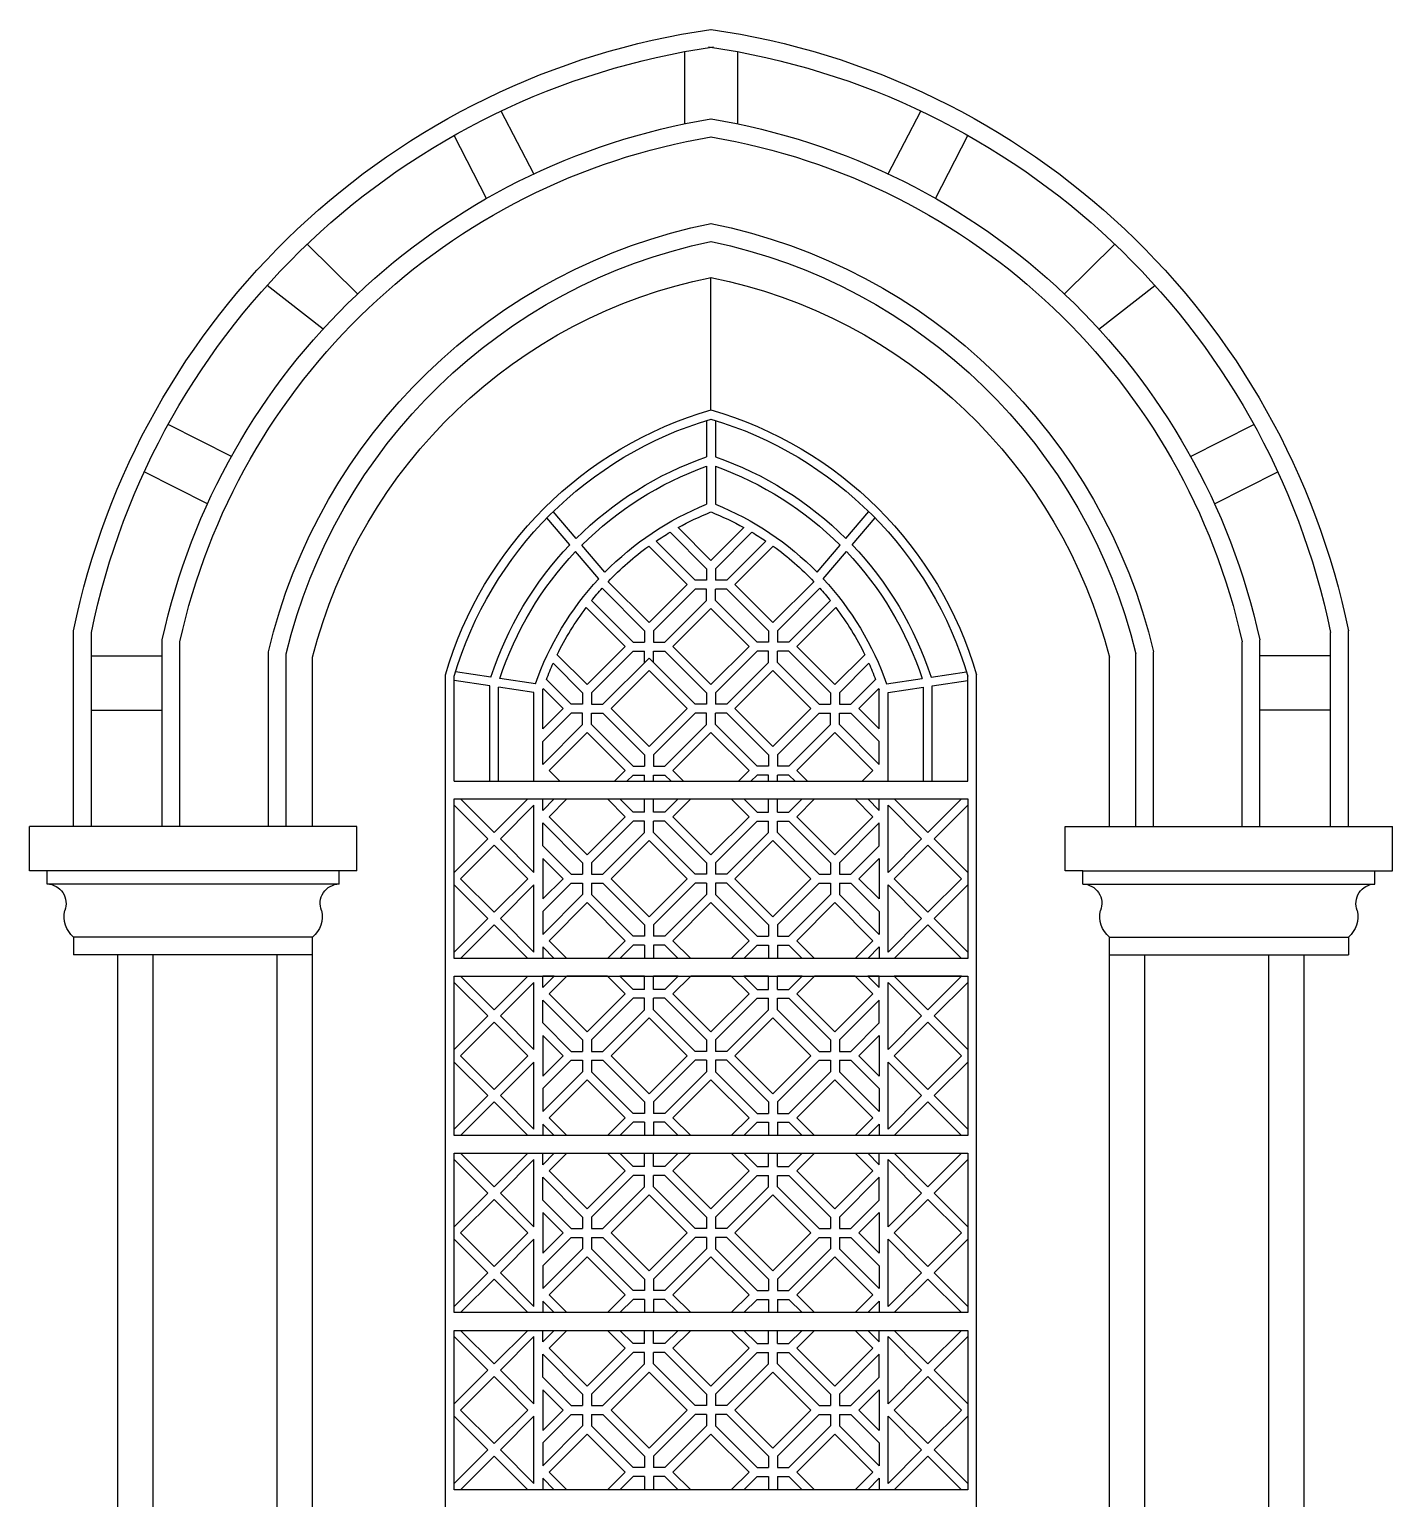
# Model space of a CAD drawing. Header units: metres. Extents: x 1755 to 3295, y 663 to 4048.
# Drawn here: x 1755 to 3295, y 2389 to 4048 of the extents above; entities that cross this region are included whole.
import ezdxf

# ---------------------------------------------------------------- set-up
doc = ezdxf.new("R2010")
doc.units = ezdxf.units.M
for name, color, linetype in [('3', 3, 'Continuous'), ('4', 4, 'Continuous'), ('7', 7, 'Continuous')]:
    doc.layers.add(name, color=color, linetype=linetype)

# ---------------------------------------------------------------- blocks, each defined once
blk = doc.blocks.new('窗-012')
at = {"layer": '3'}
for p, q in [((670, 2955.31), (670, 3104.88)), ((665, 2943.37), (665, 2902.26)), ((675, 2943.37), (675, 2902.26)), ((665, 2891.66), (665, 2848.86)), ((675, 2891.66), (675, 2848.86)), ((517.56, 2810.15), (491.57, 2840.7)), ((822.44, 2810.15), (848.43, 2840.7)), ((510.53, 2802.98), (484.49, 2833.59)), ((670, 2785.12), (632.74, 2822.38)), ((670, 2785.12), (707.26, 2822.38)), ((829.47, 2802.98), (855.51, 2833.59)), ((652.07, 2763.05), (607.95, 2807.17)), ((665, 2775.98), (623.76, 2817.22)), ((675, 2775.98), (716.24, 2817.22)), ((687.93, 2763.05), (732.05, 2807.17)), ((543.13, 2764.66), (517.05, 2795.32)), ((550.07, 2771.93), (524.06, 2802.51)), ((642.93, 2758.05), (599.62, 2801.36)), ((697.07, 2758.05), (740.38, 2801.36)), ((789.93, 2771.93), (815.94, 2802.51)), ((796.87, 2764.66), (822.95, 2795.32)), ((665, 2775.98), (665, 2763.05)), ((675, 2775.98), (675, 2763.05)), ((546.96, 2754.02), (595, 2705.98)), ((553.76, 2761.36), (600, 2715.12)), ((642.93, 2758.05), (600, 2715.12)), ((652.07, 2763.05), (665, 2763.05)), ((675, 2763.05), (687.93, 2763.05)), ((697.07, 2758.05), (740, 2715.12)), ((786.24, 2761.36), (740, 2715.12)), ((793.04, 2754.02), (745, 2705.98)), ((535, 2740.12), (582.07, 2693.05)), ((652.07, 2753.05), (605, 2705.98)), ((665, 2740.12), (617.93, 2693.05)), ((652.07, 2753.05), (665, 2753.05)), ((665, 2740.12), (665, 2753.05)), ((675, 2753.05), (687.93, 2753.05)), ((675, 2740.12), (675, 2753.05)), ((675, 2740.12), (722.07, 2693.05)), ((687.93, 2753.05), (735, 2705.98)), ((805, 2740.12), (757.93, 2693.05)), ((528.92, 2732.07), (572.93, 2688.05)), ((670, 2730.98), (627.07, 2688.05)), ((670, 2730.98), (712.93, 2688.05)), ((811.08, 2732.07), (767.07, 2688.05)), ((595, 2705.98), (595, 2693.05)), ((605, 2705.98), (605, 2693.05)), ((735, 2705.98), (735, 2693.05)), ((745, 2705.98), (745, 2693.05)), ((-30, 2485), (-30, 2704.04)), ((50, 2485), (50, 2695.62)), ((70, 2485), (70, 2693.44)), ((530, 2645.12), (572.93, 2688.05)), ((582.07, 2693.05), (595, 2693.05)), ((605, 2693.05), (617.93, 2693.05)), ((670, 2645.12), (627.07, 2688.05)), ((670, 2645.12), (712.93, 2688.05)), ((735, 2693.05), (722.07, 2693.05)), ((757.93, 2693.05), (745, 2693.05)), ((810, 2645.12), (767.07, 2688.05)), ((1270, 2485), (1270, 2693.44)), ((1290, 2485), (1290, 2695.62)), ((1370, 2485), (1370, 2704.04)), ((170, 2485), (170, 2682.1)), ((530, 2645.12), (496.26, 2678.87)), ((535, 2635.98), (582.07, 2683.05)), ((582.07, 2683.05), (595, 2683.05)), ((582.07, 2683.05), (595, 2683.05)), ((595, 2670.12), (595, 2683.05)), ((605, 2683.05), (617.93, 2683.05)), ((605, 2683.05), (617.93, 2683.05)), ((605, 2670.12), (605, 2683.05)), ((665, 2635.98), (617.93, 2683.05)), ((675, 2635.98), (722.07, 2683.05)), ((687.93, 2623.05), (740, 2675.12)), ((735, 2683.05), (722.07, 2683.05)), ((735, 2670.12), (735, 2683.05)), ((792.07, 2623.05), (740, 2675.12)), ((745, 2670.12), (745, 2683.05)), ((757.93, 2683.05), (745, 2683.05)), ((805, 2635.98), (757.93, 2683.05)), ((810, 2645.12), (843.74, 2678.87)), ((1170, 2485), (1170, 2682.1)), ((421.47, 2653.61), (381.45, 2659.72)), ((525, 2635.98), (491.73, 2669.25)), ((547.93, 2623.05), (595, 2670.12)), ((557.07, 2618.05), (600, 2660.98)), ((642.93, 2618.05), (600, 2660.98)), ((652.07, 2623.05), (605, 2670.12)), ((697.07, 2618.05), (740, 2660.98)), ((782.93, 2618.05), (740, 2660.98)), ((815, 2635.98), (848.27, 2669.25)), ((918.53, 2653.61), (958.55, 2659.72)), ((420, 2643.71), (380, 2649.82)), ((420, 2536.01), (420, 2643.71)), ((470, 2636.08), (430, 2642.19)), ((430, 2536.01), (430, 2642.19)), ((471.64, 2645.94), (431.49, 2652.07)), ((480, 2595.12), (480, 2639.5)), ((502.93, 2618.05), (480.38, 2640.6)), ((512.07, 2623.05), (484.14, 2650.99)), ((827.93, 2623.05), (855.86, 2650.99)), ((837.07, 2618.05), (859.62, 2640.6)), ((860, 2595.12), (860, 2639.5)), ((868.36, 2645.94), (908.51, 2652.07)), ((870, 2636.08), (910, 2642.19)), ((910, 2536.01), (910, 2642.19)), ((920, 2643.71), (960, 2649.82)), ((920, 2536.01), (920, 2643.71)), ((470, 2536.01), (470, 2636.08)), ((525, 2623.05), (512.07, 2623.05)), ((525, 2635.98), (525, 2623.05)), ((535, 2635.98), (535, 2623.05)), ((547.93, 2623.05), (535, 2623.05)), ((652.07, 2623.05), (665, 2623.05)), ((665, 2635.98), (665, 2623.05)), ((675, 2635.98), (675, 2623.05)), ((675, 2623.05), (687.93, 2623.05)), ((805, 2623.05), (792.07, 2623.05)), ((805, 2635.98), (805, 2623.05)), ((815, 2635.98), (815, 2623.05)), ((815, 2623.05), (827.93, 2623.05)), ((870, 2536.01), (870, 2636.08)), ((502.93, 2618.05), (480, 2595.12)), ((512.07, 2613.05), (480, 2580.98)), ((525, 2613.05), (512.07, 2613.05)), ((525, 2600.12), (525, 2613.05)), ((535, 2600.12), (535, 2613.05)), ((547.93, 2613.05), (535, 2613.05)), ((547.93, 2613.05), (595, 2565.98)), ((557.07, 2618.05), (600, 2575.12)), ((642.93, 2618.05), (600, 2575.12)), ((652.07, 2613.05), (605, 2565.98)), ((652.07, 2613.05), (665, 2613.05)), ((665, 2600.12), (665, 2613.05)), ((675, 2600.12), (675, 2613.05)), ((675, 2613.05), (687.93, 2613.05)), ((687.93, 2613.05), (735, 2565.98)), ((697.07, 2618.05), (740, 2575.12)), ((782.93, 2618.05), (740, 2575.12)), ((792.07, 2613.05), (745, 2565.98)), ((805, 2613.05), (792.07, 2613.05)), ((805, 2600.12), (805, 2613.05)), ((815, 2613.05), (827.93, 2613.05)), ((815, 2600.12), (815, 2613.05)), ((827.93, 2613.05), (860, 2580.98)), ((837.07, 2618.05), (860, 2595.12)), ((525, 2600.12), (480, 2555.12)), ((530, 2590.98), (487.07, 2548.05)), ((530, 2590.98), (572.93, 2548.05)), ((535, 2600.12), (582.07, 2553.05)), ((665, 2600.12), (617.93, 2553.05)), ((670, 2590.98), (627.07, 2548.05)), ((670, 2590.98), (712.93, 2548.05)), ((675, 2600.12), (722.07, 2553.05)), ((805, 2600.12), (757.93, 2553.05)), ((810, 2590.98), (767.07, 2548.05)), ((810, 2590.98), (852.93, 2548.05)), ((815, 2600.12), (860, 2555.12)), ((480, 2555.12), (480, 2580.98)), ((860, 2555.12), (860, 2580.98)), ((595, 2565.98), (595, 2553.05)), ((605, 2565.98), (605, 2553.05)), ((735, 2565.98), (735, 2553.05)), ((745, 2565.98), (745, 2553.05)), ((499.11, 2536.01), (487.07, 2548.05)), ((560.89, 2536.01), (572.93, 2548.05)), ((575.03, 2536.01), (582.07, 2543.05)), ((582.07, 2553.05), (595, 2553.05)), ((582.07, 2553.05), (595, 2553.05)), ((582.07, 2543.05), (595, 2543.05)), ((595, 2536.01), (595, 2543.05)), ((605, 2553.05), (617.93, 2553.05)), ((605, 2553.05), (617.93, 2553.05)), ((605, 2543.05), (617.93, 2543.05)), ((605, 2536.01), (605, 2543.05)), ((624.97, 2536.01), (617.93, 2543.05)), ((639.11, 2536.01), (627.07, 2548.05)), ((700.89, 2536.01), (712.93, 2548.05)), ((715.03, 2536.01), (722.07, 2543.05)), ((735, 2553.05), (722.07, 2553.05)), ((735, 2543.05), (722.07, 2543.05)), ((735, 2536.01), (735, 2543.05)), ((757.93, 2553.05), (745, 2553.05)), ((745, 2536.01), (745, 2543.05)), ((757.93, 2543.05), (745, 2543.05)), ((764.97, 2536.01), (757.93, 2543.05)), ((779.11, 2536.01), (767.07, 2548.05)), ((840.89, 2536.01), (852.93, 2548.05)), ((380, 2508.94), (417.93, 2471.01)), ((387.07, 2516.01), (425, 2478.08)), ((462.93, 2516.01), (425, 2478.08)), ((470, 2508.94), (432.07, 2471.01)), ((470, 2433.08), (470, 2508.94)), ((492.93, 2516.01), (480, 2503.08)), ((480, 2503.08), (480, 2516.01)), ((507.07, 2516.01), (487.07, 2496.01)), ((572.93, 2496.01), (552.93, 2516.01)), ((582.07, 2501.01), (567.07, 2516.01)), ((595, 2501.01), (595, 2516.01)), ((605, 2501.01), (605, 2516.01)), ((617.93, 2501.01), (632.93, 2516.01)), ((627.07, 2496.01), (647.07, 2516.01)), ((692.93, 2516.01), (712.93, 2496.01)), ((707.07, 2516.01), (722.07, 2501.01)), ((735, 2501.01), (735, 2516.01)), ((745, 2501.01), (745, 2516.01)), ((772.93, 2516.01), (757.93, 2501.01)), ((787.07, 2516.01), (767.07, 2496.01)), ((852.93, 2496.01), (832.93, 2516.01)), ((860, 2503.08), (847.07, 2516.01)), ((860, 2503.08), (860, 2516.01)), ((870, 2508.94), (907.93, 2471.01)), ((870, 2433.08), (870, 2508.94)), ((877.07, 2516.01), (915, 2478.08)), ((952.93, 2516.01), (915, 2478.08)), ((960, 2508.94), (922.07, 2471.01)), ((480, 2463.08), (480, 2488.94)), ((480, 2488.94), (525, 2443.94)), ((487.07, 2496.01), (530, 2453.08)), ((530, 2453.08), (572.93, 2496.01)), ((535, 2443.94), (582.07, 2491.01)), ((595, 2501.01), (582.07, 2501.01)), ((595, 2491.01), (582.07, 2491.01)), ((595, 2478.08), (595, 2491.01)), ((617.93, 2501.01), (605, 2501.01)), ((617.93, 2491.01), (605, 2491.01)), ((605, 2478.08), (605, 2491.01)), ((665, 2443.94), (617.93, 2491.01)), ((670, 2453.08), (627.07, 2496.01)), ((712.93, 2496.01), (670, 2453.08)), ((722.07, 2491.01), (675, 2443.94)), ((722.07, 2501.01), (735, 2501.01)), ((722.07, 2491.01), (735, 2491.01)), ((735, 2478.08), (735, 2491.01)), ((745, 2501.01), (757.93, 2501.01)), ((745, 2491.01), (757.93, 2491.01)), ((745, 2478.08), (745, 2491.01)), ((757.93, 2491.01), (805, 2443.94)), ((767.07, 2496.01), (810, 2453.08)), ((810, 2453.08), (852.93, 2496.01)), ((815, 2443.94), (860, 2488.94)), ((860, 2463.08), (860, 2488.94)), ((547.93, 2431.01), (595, 2478.08)), ((652.07, 2431.01), (605, 2478.08)), ((735, 2478.08), (687.93, 2431.01)), ((745, 2478.08), (792.07, 2431.01)), ((417.93, 2471.01), (380, 2433.08)), ((425, 2463.94), (387.07, 2426.01)), ((425, 2463.94), (462.93, 2426.01)), ((432.07, 2471.01), (470, 2433.08)), ((480, 2463.08), (512.07, 2431.01)), ((557.07, 2426.01), (600, 2468.94)), ((642.93, 2426.01), (600, 2468.94)), ((740, 2468.94), (697.07, 2426.01)), ((740, 2468.94), (782.93, 2426.01)), ((860, 2463.08), (827.93, 2431.01)), ((907.93, 2471.01), (870, 2433.08)), ((915, 2463.94), (877.07, 2426.01)), ((915, 2463.94), (952.93, 2426.01)), ((922.07, 2471.01), (960, 2433.08)), ((480, 2448.94), (502.93, 2426.01)), ((480, 2448.94), (480, 2403.08)), ((525, 2443.94), (525, 2431.01)), ((535, 2443.94), (535, 2431.01)), ((665, 2443.94), (665, 2431.01)), ((675, 2443.94), (675, 2431.01)), ((805, 2443.94), (805, 2431.01)), ((815, 2443.94), (815, 2431.01)), ((860, 2448.94), (837.07, 2426.01)), ((860, 2448.94), (860, 2403.08)), ((425, 2388.08), (387.07, 2426.01)), ((425, 2388.08), (462.93, 2426.01)), ((480, 2403.08), (502.93, 2426.01)), ((525, 2431.01), (512.07, 2431.01)), ((547.93, 2431.01), (535, 2431.01)), ((557.07, 2426.01), (600, 2383.08)), ((642.93, 2426.01), (600, 2383.08)), ((652.07, 2431.01), (665, 2431.01)), ((675, 2431.01), (687.93, 2431.01)), ((740, 2383.08), (697.07, 2426.01)), ((740, 2383.08), (782.93, 2426.01)), ((805, 2431.01), (792.07, 2431.01)), ((827.93, 2431.01), (815, 2431.01)), ((860, 2403.08), (837.07, 2426.01)), ((915, 2388.08), (877.07, 2426.01)), ((915, 2388.08), (952.93, 2426.01)), ((1090, 2435), (1420, 2435)), ((250, 2420), (-80, 2420)), ((417.93, 2381.01), (380, 2418.94)), ((432.07, 2381.01), (470, 2418.94)), ((470, 2343.08), (470, 2418.94)), ((480, 2388.94), (512.07, 2421.01)), ((480, 2363.08), (525, 2408.08)), ((525, 2421.01), (512.07, 2421.01)), ((525, 2421.01), (525, 2408.08)), ((535, 2421.01), (535, 2408.08)), ((547.93, 2421.01), (535, 2421.01)), ((535, 2408.08), (582.07, 2361.01)), ((547.93, 2421.01), (595, 2373.94)), ((652.07, 2421.01), (605, 2373.94)), ((665, 2408.08), (617.93, 2361.01)), ((652.07, 2421.01), (665, 2421.01)), ((652.07, 2421.01), (665, 2421.01)), ((665, 2421.01), (665, 2408.08)), ((675, 2421.01), (687.93, 2421.01)), ((675, 2421.01), (687.93, 2421.01)), ((675, 2421.01), (675, 2408.08)), ((722.07, 2361.01), (675, 2408.08)), ((735, 2373.94), (687.93, 2421.01)), ((745, 2373.94), (792.07, 2421.01)), ((757.93, 2361.01), (805, 2408.08)), ((805, 2421.01), (792.07, 2421.01)), ((805, 2421.01), (805, 2408.08)), ((815, 2421.01), (815, 2408.08)), ((827.93, 2421.01), (815, 2421.01)), ((815, 2408.08), (860, 2363.08)), ((860, 2388.94), (827.93, 2421.01)), ((907.93, 2381.01), (870, 2418.94)), ((870, 2343.08), (870, 2418.94)), ((922.07, 2381.01), (960, 2418.94)), ((1090, 2420), (1420, 2420)), ((487.07, 2356.01), (530, 2398.94)), ((530, 2398.94), (572.93, 2356.01)), ((670, 2398.94), (627.07, 2356.01)), ((712.93, 2356.01), (670, 2398.94)), ((767.07, 2356.01), (810, 2398.94)), ((810, 2398.94), (852.93, 2356.01)), ((380, 2343.08), (417.93, 2381.01)), ((387.07, 2336.01), (425, 2373.94)), ((462.93, 2336.01), (425, 2373.94)), ((470, 2343.08), (432.07, 2381.01)), ((480, 2388.94), (480, 2363.08)), ((595, 2373.94), (595, 2361.01)), ((605, 2373.94), (605, 2361.01)), ((735, 2373.94), (735, 2361.01)), ((745, 2373.94), (745, 2361.01)), ((860, 2388.94), (860, 2363.08)), ((870, 2343.08), (907.93, 2381.01)), ((877.07, 2336.01), (915, 2373.94)), ((952.93, 2336.01), (915, 2373.94)), ((960, 2343.08), (922.07, 2381.01)), ((220, 2360), (-50, 2360)), ((507.07, 2336.01), (487.07, 2356.01)), ((572.93, 2356.01), (552.93, 2336.01)), ((595, 2361.01), (582.07, 2361.01)), ((617.93, 2361.01), (605, 2361.01)), ((627.07, 2356.01), (647.07, 2336.01)), ((692.93, 2336.01), (712.93, 2356.01)), ((722.07, 2361.01), (735, 2361.01)), ((745, 2361.01), (757.93, 2361.01)), ((787.07, 2336.01), (767.07, 2356.01)), ((852.93, 2356.01), (832.93, 2336.01)), ((1120, 2360), (1390, 2360)), ((492.93, 2336.01), (480, 2348.94)), ((480, 2348.94), (480, 2336.01)), ((582.07, 2351.01), (567.07, 2336.01)), ((595, 2351.01), (582.07, 2351.01)), ((595, 2351.01), (595, 2336.01)), ((617.93, 2351.01), (605, 2351.01)), ((605, 2351.01), (605, 2336.01)), ((617.93, 2351.01), (632.93, 2336.01)), ((707.07, 2336.01), (722.07, 2351.01)), ((722.07, 2351.01), (735, 2351.01)), ((735, 2351.01), (735, 2336.01)), ((745, 2351.01), (745, 2336.01)), ((745, 2351.01), (757.93, 2351.01)), ((772.93, 2336.01), (757.93, 2351.01)), ((860, 2348.94), (847.07, 2336.01)), ((860, 2348.94), (860, 2336.01)), ((380, 2308.94), (417.93, 2271.01)), ((387.07, 2316.01), (425, 2278.08)), ((387.07, 2316.01), (462.93, 2316.01)), ((462.93, 2316.01), (425, 2278.08)), ((470, 2308.94), (432.07, 2271.01)), ((470, 2233.08), (470, 2308.94)), ((492.93, 2316.01), (480, 2303.08)), ((480, 2316.01), (492.93, 2316.01)), ((480, 2303.08), (480, 2316.01)), ((507.07, 2316.01), (487.07, 2296.01)), ((507.07, 2316.01), (552.93, 2316.01)), ((572.93, 2296.01), (552.93, 2316.01)), ((567.07, 2316.01), (595, 2316.01)), ((582.07, 2301.01), (567.07, 2316.01)), ((595, 2301.01), (595, 2316.01)), ((605, 2316.01), (632.93, 2316.01)), ((605, 2301.01), (605, 2316.01)), ((617.93, 2301.01), (632.93, 2316.01)), ((627.07, 2296.01), (647.07, 2316.01)), ((647.07, 2316.01), (692.93, 2316.01)), ((692.93, 2316.01), (712.93, 2296.01)), ((707.07, 2316.01), (735, 2316.01)), ((707.07, 2316.01), (722.07, 2301.01)), ((735, 2301.01), (735, 2316.01)), ((745, 2316.01), (772.93, 2316.01)), ((745, 2301.01), (745, 2316.01)), ((772.93, 2316.01), (757.93, 2301.01)), ((787.07, 2316.01), (767.07, 2296.01)), ((787.07, 2316.01), (832.93, 2316.01)), ((852.93, 2296.01), (832.93, 2316.01)), ((847.07, 2316.01), (860, 2316.01)), ((860, 2303.08), (847.07, 2316.01)), ((860, 2303.08), (860, 2316.01)), ((870, 2308.94), (907.93, 2271.01)), ((870, 2233.08), (870, 2308.94)), ((877.07, 2316.01), (915, 2278.08)), ((952.93, 2316.01), (877.07, 2316.01)), ((952.93, 2316.01), (915, 2278.08)), ((960, 2308.94), (922.07, 2271.01)), ((487.07, 2296.01), (530, 2253.08)), ((530, 2253.08), (572.93, 2296.01)), ((535, 2243.94), (582.07, 2291.01)), ((595, 2301.01), (582.07, 2301.01)), ((595, 2291.01), (582.07, 2291.01)), ((595, 2278.08), (595, 2291.01)), ((617.93, 2301.01), (605, 2301.01)), ((605, 2278.08), (605, 2291.01)), ((617.93, 2291.01), (605, 2291.01)), ((665, 2243.94), (617.93, 2291.01)), ((670, 2253.08), (627.07, 2296.01)), ((712.93, 2296.01), (670, 2253.08)), ((722.07, 2291.01), (675, 2243.94)), ((722.07, 2301.01), (735, 2301.01)), ((722.07, 2291.01), (735, 2291.01)), ((735, 2278.08), (735, 2291.01)), ((745, 2301.01), (757.93, 2301.01)), ((745, 2291.01), (757.93, 2291.01)), ((745, 2278.08), (745, 2291.01)), ((757.93, 2291.01), (805, 2243.94)), ((767.07, 2296.01), (810, 2253.08)), ((810, 2253.08), (852.93, 2296.01)), ((480, 2288.94), (525, 2243.94)), ((480, 2263.08), (480, 2288.94)), ((547.93, 2231.01), (595, 2278.08)), ((652.07, 2231.01), (605, 2278.08)), ((735, 2278.08), (687.93, 2231.01)), ((745, 2278.08), (792.07, 2231.01)), ((815, 2243.94), (860, 2288.94)), ((860, 2263.08), (860, 2288.94)), ((417.93, 2271.01), (380, 2233.08)), ((425, 2263.94), (387.07, 2226.01)), ((425, 2263.94), (462.93, 2226.01)), ((432.07, 2271.01), (470, 2233.08)), ((480, 2263.08), (512.07, 2231.01)), ((557.07, 2226.01), (600, 2268.94)), ((642.93, 2226.01), (600, 2268.94)), ((740, 2268.94), (697.07, 2226.01)), ((740, 2268.94), (782.93, 2226.01)), ((860, 2263.08), (827.93, 2231.01)), ((907.93, 2271.01), (870, 2233.08)), ((915, 2263.94), (877.07, 2226.01)), ((915, 2263.94), (952.93, 2226.01)), ((922.07, 2271.01), (960, 2233.08)), ((480, 2248.94), (502.93, 2226.01)), ((480, 2248.94), (480, 2203.08)), ((525, 2243.94), (525, 2231.01)), ((535, 2243.94), (535, 2231.01)), ((665, 2243.94), (665, 2231.01)), ((675, 2243.94), (675, 2231.01)), ((805, 2243.94), (805, 2231.01)), ((815, 2243.94), (815, 2231.01)), ((860, 2248.94), (837.07, 2226.01)), ((860, 2248.94), (860, 2203.08)), ((425, 2188.08), (387.07, 2226.01)), ((425, 2188.08), (462.93, 2226.01)), ((480, 2203.08), (502.93, 2226.01)), ((525, 2231.01), (512.07, 2231.01)), ((525, 2231.01), (512.07, 2231.01)), ((547.93, 2231.01), (535, 2231.01)), ((547.93, 2231.01), (535, 2231.01)), ((557.07, 2226.01), (600, 2183.08)), ((642.93, 2226.01), (600, 2183.08)), ((652.07, 2231.01), (665, 2231.01)), ((652.07, 2231.01), (665, 2231.01)), ((675, 2231.01), (687.93, 2231.01)), ((675, 2231.01), (687.93, 2231.01)), ((740, 2183.08), (697.07, 2226.01)), ((740, 2183.08), (782.93, 2226.01)), ((805, 2231.01), (792.07, 2231.01)), ((805, 2231.01), (792.07, 2231.01)), ((827.93, 2231.01), (815, 2231.01)), ((827.93, 2231.01), (815, 2231.01)), ((860, 2203.08), (837.07, 2226.01)), ((915, 2188.08), (877.07, 2226.01)), ((915, 2188.08), (952.93, 2226.01)), ((417.93, 2181.01), (380, 2218.94)), ((432.07, 2181.01), (470, 2218.94)), ((470, 2143.08), (470, 2218.94)), ((480, 2188.94), (512.07, 2221.01)), ((480, 2163.08), (525, 2208.08)), ((525, 2221.01), (512.07, 2221.01)), ((525, 2221.01), (512.07, 2221.01)), ((525, 2221.01), (525, 2208.08)), ((547.93, 2221.01), (535, 2221.01)), ((535, 2221.01), (535, 2208.08)), ((547.93, 2221.01), (535, 2221.01)), ((535, 2208.08), (582.07, 2161.01)), ((547.93, 2221.01), (595, 2173.94)), ((652.07, 2221.01), (605, 2173.94)), ((665, 2208.08), (617.93, 2161.01)), ((652.07, 2221.01), (665, 2221.01)), ((652.07, 2221.01), (665, 2221.01)), ((652.07, 2221.01), (665, 2221.01)), ((652.07, 2221.01), (665, 2221.01)), ((665, 2221.01), (665, 2208.08)), ((675, 2221.01), (687.93, 2221.01)), ((675, 2221.01), (687.93, 2221.01)), ((675, 2221.01), (675, 2208.08)), ((675, 2221.01), (687.93, 2221.01)), ((675, 2221.01), (687.93, 2221.01)), ((722.07, 2161.01), (675, 2208.08)), ((735, 2173.94), (687.93, 2221.01)), ((745, 2173.94), (792.07, 2221.01)), ((757.93, 2161.01), (805, 2208.08)), ((805, 2221.01), (792.07, 2221.01)), ((805, 2221.01), (792.07, 2221.01)), ((805, 2221.01), (805, 2208.08)), ((815, 2221.01), (815, 2208.08)), ((827.93, 2221.01), (815, 2221.01)), ((827.93, 2221.01), (815, 2221.01)), ((815, 2208.08), (860, 2163.08)), ((860, 2188.94), (827.93, 2221.01)), ((907.93, 2181.01), (870, 2218.94)), ((870, 2143.08), (870, 2218.94)), ((922.07, 2181.01), (960, 2218.94)), ((487.07, 2156.01), (530, 2198.94)), ((530, 2198.94), (572.93, 2156.01)), ((670, 2198.94), (627.07, 2156.01)), ((712.93, 2156.01), (670, 2198.94)), ((767.07, 2156.01), (810, 2198.94)), ((810, 2198.94), (852.93, 2156.01)), ((380, 2143.08), (417.93, 2181.01)), ((387.07, 2136.01), (425, 2173.94)), ((462.93, 2136.01), (425, 2173.94)), ((470, 2143.08), (432.07, 2181.01)), ((480, 2188.94), (480, 2163.08)), ((595, 2173.94), (595, 2161.01)), ((605, 2173.94), (605, 2161.01)), ((735, 2173.94), (735, 2161.01)), ((745, 2173.94), (745, 2161.01)), ((860, 2188.94), (860, 2163.08)), ((870, 2143.08), (907.93, 2181.01)), ((877.07, 2136.01), (915, 2173.94)), ((952.93, 2136.01), (915, 2173.94)), ((960, 2143.08), (922.07, 2181.01)), ((595, 2161.01), (582.07, 2161.01)), ((617.93, 2161.01), (605, 2161.01)), ((722.07, 2161.01), (735, 2161.01)), ((745, 2161.01), (757.93, 2161.01)), ((492.93, 2136.01), (480, 2148.94)), ((480, 2148.94), (480, 2136.01)), ((507.07, 2136.01), (487.07, 2156.01)), ((572.93, 2156.01), (552.93, 2136.01)), ((582.07, 2151.01), (567.07, 2136.01)), ((595, 2151.01), (582.07, 2151.01)), ((595, 2151.01), (595, 2136.01)), ((617.93, 2151.01), (605, 2151.01)), ((605, 2151.01), (605, 2136.01)), ((617.93, 2151.01), (632.93, 2136.01)), ((627.07, 2156.01), (647.07, 2136.01)), ((692.93, 2136.01), (712.93, 2156.01)), ((707.07, 2136.01), (722.07, 2151.01)), ((722.07, 2151.01), (735, 2151.01)), ((735, 2151.01), (735, 2136.01)), ((745, 2151.01), (745, 2136.01)), ((745, 2151.01), (757.93, 2151.01)), ((772.93, 2136.01), (757.93, 2151.01)), ((787.07, 2136.01), (767.07, 2156.01)), ((852.93, 2156.01), (832.93, 2136.01)), ((860, 2148.94), (847.07, 2136.01)), ((860, 2148.94), (860, 2136.01)), ((380, 2108.94), (417.93, 2071.01)), ((387.07, 2116.01), (425, 2078.08)), ((462.93, 2116.01), (425, 2078.08)), ((470, 2108.94), (432.07, 2071.01)), ((470, 2033.08), (470, 2108.94)), ((492.93, 2116.01), (480, 2103.08)), ((480, 2103.08), (480, 2116.01)), ((507.07, 2116.01), (487.07, 2096.01)), ((572.93, 2096.01), (552.93, 2116.01)), ((582.07, 2101.01), (567.07, 2116.01)), ((595, 2101.01), (595, 2116.01)), ((605, 2101.01), (605, 2116.01)), ((617.93, 2101.01), (632.93, 2116.01)), ((627.07, 2096.01), (647.07, 2116.01)), ((692.93, 2116.01), (712.93, 2096.01)), ((707.07, 2116.01), (722.07, 2101.01)), ((735, 2101.01), (735, 2116.01)), ((745, 2101.01), (745, 2116.01)), ((772.93, 2116.01), (757.93, 2101.01)), ((787.07, 2116.01), (767.07, 2096.01)), ((852.93, 2096.01), (832.93, 2116.01)), ((860, 2103.08), (847.07, 2116.01)), ((860, 2103.08), (860, 2116.01)), ((870, 2108.94), (907.93, 2071.01)), ((870, 2033.08), (870, 2108.94)), ((877.07, 2116.01), (915, 2078.08)), ((952.93, 2116.01), (915, 2078.08)), ((960, 2108.94), (922.07, 2071.01)), ((487.07, 2096.01), (530, 2053.08)), ((530, 2053.08), (572.93, 2096.01)), ((535, 2043.94), (582.07, 2091.01)), ((595, 2101.01), (582.07, 2101.01)), ((595, 2091.01), (582.07, 2091.01)), ((595, 2078.08), (595, 2091.01)), ((617.93, 2101.01), (605, 2101.01)), ((617.93, 2091.01), (605, 2091.01)), ((605, 2078.08), (605, 2091.01)), ((665, 2043.94), (617.93, 2091.01)), ((670, 2053.08), (627.07, 2096.01)), ((712.93, 2096.01), (670, 2053.08)), ((722.07, 2091.01), (675, 2043.94)), ((722.07, 2101.01), (735, 2101.01)), ((722.07, 2091.01), (735, 2091.01)), ((735, 2078.08), (735, 2091.01)), ((745, 2101.01), (757.93, 2101.01)), ((745, 2091.01), (757.93, 2091.01)), ((745, 2078.08), (745, 2091.01)), ((757.93, 2091.01), (805, 2043.94)), ((767.07, 2096.01), (810, 2053.08)), ((810, 2053.08), (852.93, 2096.01)), ((480, 2088.94), (525, 2043.94)), ((480, 2063.08), (480, 2088.94)), ((547.93, 2031.01), (595, 2078.08)), ((652.07, 2031.01), (605, 2078.08)), ((735, 2078.08), (687.93, 2031.01)), ((745, 2078.08), (792.07, 2031.01)), ((815, 2043.94), (860, 2088.94)), ((860, 2063.08), (860, 2088.94)), ((417.93, 2071.01), (380, 2033.08)), ((425, 2063.94), (387.07, 2026.01)), ((425, 2063.94), (462.93, 2026.01)), ((432.07, 2071.01), (470, 2033.08)), ((480, 2063.08), (512.07, 2031.01)), ((557.07, 2026.01), (600, 2068.94)), ((642.93, 2026.01), (600, 2068.94)), ((740, 2068.94), (697.07, 2026.01)), ((740, 2068.94), (782.93, 2026.01)), ((860, 2063.08), (827.93, 2031.01)), ((907.93, 2071.01), (870, 2033.08)), ((915, 2063.94), (877.07, 2026.01)), ((915, 2063.94), (952.93, 2026.01)), ((922.07, 2071.01), (960, 2033.08)), ((480, 2048.94), (502.93, 2026.01)), ((480, 2048.94), (480, 2003.08)), ((525, 2043.94), (525, 2031.01)), ((535, 2043.94), (535, 2031.01)), ((665, 2043.94), (665, 2031.01)), ((675, 2043.94), (675, 2031.01)), ((805, 2043.94), (805, 2031.01)), ((815, 2043.94), (815, 2031.01)), ((860, 2048.94), (837.07, 2026.01)), ((860, 2048.94), (860, 2003.08)), ((425, 1988.08), (387.07, 2026.01)), ((425, 1988.08), (462.93, 2026.01)), ((480, 2003.08), (502.93, 2026.01)), ((525, 2031.01), (512.07, 2031.01)), ((547.93, 2031.01), (535, 2031.01)), ((557.07, 2026.01), (600, 1983.08)), ((642.93, 2026.01), (600, 1983.08)), ((652.07, 2031.01), (665, 2031.01)), ((675, 2031.01), (687.93, 2031.01)), ((740, 1983.08), (697.07, 2026.01)), ((740, 1983.08), (782.93, 2026.01)), ((805, 2031.01), (792.07, 2031.01)), ((827.93, 2031.01), (815, 2031.01)), ((860, 2003.08), (837.07, 2026.01)), ((915, 1988.08), (877.07, 2026.01)), ((915, 1988.08), (952.93, 2026.01)), ((417.93, 1981.01), (380, 2018.94)), ((432.07, 1981.01), (470, 2018.94)), ((470, 1943.08), (470, 2018.94)), ((480, 1988.94), (512.07, 2021.01)), ((480, 1963.08), (525, 2008.08)), ((525, 2021.01), (512.07, 2021.01)), ((525, 2021.01), (525, 2008.08)), ((535, 2021.01), (535, 2008.08)), ((547.93, 2021.01), (535, 2021.01)), ((535, 2008.08), (582.07, 1961.01)), ((547.93, 2021.01), (595, 1973.94)), ((652.07, 2021.01), (605, 1973.94)), ((665, 2008.08), (617.93, 1961.01)), ((652.07, 2021.01), (665, 2021.01)), ((652.07, 2021.01), (665, 2021.01)), ((665, 2021.01), (665, 2008.08)), ((675, 2021.01), (687.93, 2021.01)), ((675, 2021.01), (687.93, 2021.01)), ((675, 2021.01), (675, 2008.08)), ((722.07, 1961.01), (675, 2008.08)), ((735, 1973.94), (687.93, 2021.01)), ((745, 1973.94), (792.07, 2021.01)), ((757.93, 1961.01), (805, 2008.08)), ((805, 2021.01), (792.07, 2021.01)), ((805, 2021.01), (805, 2008.08)), ((815, 2021.01), (815, 2008.08)), ((827.93, 2021.01), (815, 2021.01)), ((815, 2008.08), (860, 1963.08)), ((860, 1988.94), (827.93, 2021.01)), ((907.93, 1981.01), (870, 2018.94)), ((870, 1943.08), (870, 2018.94)), ((922.07, 1981.01), (960, 2018.94)), ((487.07, 1956.01), (530, 1998.94)), ((530, 1998.94), (572.93, 1956.01)), ((670, 1998.94), (627.07, 1956.01)), ((712.93, 1956.01), (670, 1998.94)), ((767.07, 1956.01), (810, 1998.94)), ((810, 1998.94), (852.93, 1956.01)), ((380, 1943.08), (417.93, 1981.01)), ((470, 1943.08), (432.07, 1981.01)), ((480, 1988.94), (480, 1963.08)), ((860, 1988.94), (860, 1963.08)), ((870, 1943.08), (907.93, 1981.01)), ((960, 1943.08), (922.07, 1981.01)), ((387.07, 1936.01), (425, 1973.94)), ((462.93, 1936.01), (425, 1973.94)), ((595, 1961.01), (582.07, 1961.01)), ((595, 1973.94), (595, 1961.01)), ((605, 1973.94), (605, 1961.01)), ((617.93, 1961.01), (605, 1961.01)), ((722.07, 1961.01), (735, 1961.01)), ((735, 1973.94), (735, 1961.01)), ((745, 1973.94), (745, 1961.01)), ((745, 1961.01), (757.93, 1961.01)), ((877.07, 1936.01), (915, 1973.94)), ((952.93, 1936.01), (915, 1973.94)), ((492.93, 1936.01), (480, 1948.94)), ((480, 1948.94), (480, 1936.01)), ((507.07, 1936.01), (487.07, 1956.01)), ((572.93, 1956.01), (552.93, 1936.01)), ((582.07, 1951.01), (567.07, 1936.01)), ((595, 1951.01), (582.07, 1951.01)), ((595, 1951.01), (595, 1936.01)), ((605, 1951.01), (605, 1936.01)), ((617.93, 1951.01), (605, 1951.01)), ((617.93, 1951.01), (632.93, 1936.01)), ((627.07, 1956.01), (647.07, 1936.01)), ((692.93, 1936.01), (712.93, 1956.01)), ((707.07, 1936.01), (722.07, 1951.01)), ((722.07, 1951.01), (735, 1951.01)), ((735, 1951.01), (735, 1936.01)), ((745, 1951.01), (745, 1936.01)), ((745, 1951.01), (757.93, 1951.01)), ((772.93, 1936.01), (757.93, 1951.01)), ((787.07, 1936.01), (767.07, 1956.01)), ((852.93, 1956.01), (832.93, 1936.01)), ((860, 1948.94), (847.07, 1936.01)), ((860, 1948.94), (860, 1936.01)), ((380, 1908.94), (417.93, 1871.01)), ((387.07, 1916.01), (425, 1878.08)), ((462.93, 1916.01), (425, 1878.08)), ((470, 1908.94), (432.07, 1871.01)), ((470, 1833.08), (470, 1908.94)), ((492.93, 1916.01), (480, 1903.08)), ((480, 1903.08), (480, 1916.01)), ((507.07, 1916.01), (487.07, 1896.01)), ((572.93, 1896.01), (552.93, 1916.01)), ((582.07, 1901.01), (567.07, 1916.01)), ((595, 1901.01), (595, 1916.01)), ((605, 1901.01), (605, 1916.01)), ((617.93, 1901.01), (632.93, 1916.01)), ((627.07, 1896.01), (647.07, 1916.01)), ((692.93, 1916.01), (712.93, 1896.01)), ((707.07, 1916.01), (722.07, 1901.01)), ((735, 1901.01), (735, 1916.01)), ((745, 1901.01), (745, 1916.01)), ((772.93, 1916.01), (757.93, 1901.01)), ((787.07, 1916.01), (767.07, 1896.01)), ((852.93, 1896.01), (832.93, 1916.01)), ((860, 1903.08), (847.07, 1916.01)), ((860, 1903.08), (860, 1916.01)), ((870, 1908.94), (907.93, 1871.01)), ((870, 1833.08), (870, 1908.94)), ((877.07, 1916.01), (915, 1878.08)), ((952.93, 1916.01), (915, 1878.08)), ((960, 1908.94), (922.07, 1871.01)), ((487.07, 1896.01), (530, 1853.08)), ((530, 1853.08), (572.93, 1896.01)), ((595, 1901.01), (582.07, 1901.01)), ((617.93, 1901.01), (605, 1901.01)), ((670, 1853.08), (627.07, 1896.01)), ((712.93, 1896.01), (670, 1853.08)), ((722.07, 1901.01), (735, 1901.01)), ((745, 1901.01), (757.93, 1901.01)), ((767.07, 1896.01), (810, 1853.08)), ((810, 1853.08), (852.93, 1896.01)), ((480, 1888.94), (525, 1843.94)), ((480, 1863.08), (480, 1888.94)), ((535, 1843.94), (582.07, 1891.01)), ((547.93, 1831.01), (595, 1878.08)), ((595, 1891.01), (582.07, 1891.01)), ((595, 1878.08), (595, 1891.01)), ((617.93, 1891.01), (605, 1891.01)), ((605, 1878.08), (605, 1891.01)), ((652.07, 1831.01), (605, 1878.08)), ((665, 1843.94), (617.93, 1891.01)), ((722.07, 1891.01), (675, 1843.94)), ((735, 1878.08), (687.93, 1831.01)), ((722.07, 1891.01), (735, 1891.01)), ((735, 1878.08), (735, 1891.01)), ((745, 1891.01), (757.93, 1891.01)), ((745, 1878.08), (745, 1891.01)), ((745, 1878.08), (792.07, 1831.01)), ((757.93, 1891.01), (805, 1843.94)), ((815, 1843.94), (860, 1888.94)), ((860, 1863.08), (860, 1888.94)), ((417.93, 1871.01), (380, 1833.08)), ((425, 1863.94), (387.07, 1826.01)), ((425, 1863.94), (462.93, 1826.01)), ((432.07, 1871.01), (470, 1833.08)), ((480, 1863.08), (512.07, 1831.01)), ((557.07, 1826.01), (600, 1868.94)), ((642.93, 1826.01), (600, 1868.94)), ((740, 1868.94), (697.07, 1826.01)), ((740, 1868.94), (782.93, 1826.01)), ((860, 1863.08), (827.93, 1831.01)), ((907.93, 1871.01), (870, 1833.08)), ((915, 1863.94), (877.07, 1826.01)), ((915, 1863.94), (952.93, 1826.01)), ((922.07, 1871.01), (960, 1833.08)), ((480, 1848.94), (502.93, 1826.01)), ((480, 1848.94), (480, 1803.08)), ((525, 1843.94), (525, 1831.01)), ((535, 1843.94), (535, 1831.01)), ((665, 1843.94), (665, 1831.01)), ((675, 1843.94), (675, 1831.01)), ((805, 1843.94), (805, 1831.01)), ((815, 1843.94), (815, 1831.01)), ((860, 1848.94), (837.07, 1826.01)), ((860, 1848.94), (860, 1803.08)), ((425, 1788.08), (387.07, 1826.01)), ((425, 1788.08), (462.93, 1826.01)), ((480, 1803.08), (502.93, 1826.01)), ((525, 1831.01), (512.07, 1831.01)), ((547.93, 1831.01), (535, 1831.01)), ((557.07, 1826.01), (600, 1783.08)), ((642.93, 1826.01), (600, 1783.08)), ((652.07, 1831.01), (665, 1831.01)), ((675, 1831.01), (687.93, 1831.01)), ((740, 1783.08), (697.07, 1826.01)), ((740, 1783.08), (782.93, 1826.01)), ((805, 1831.01), (792.07, 1831.01)), ((827.93, 1831.01), (815, 1831.01)), ((860, 1803.08), (837.07, 1826.01)), ((915, 1788.08), (877.07, 1826.01)), ((915, 1788.08), (952.93, 1826.01)), ((417.93, 1781.01), (380, 1818.94)), ((432.07, 1781.01), (470, 1818.94)), ((470, 1743.08), (470, 1818.94)), ((480, 1788.94), (512.07, 1821.01)), ((525, 1821.01), (512.07, 1821.01)), ((525, 1821.01), (525, 1808.08)), ((535, 1821.01), (535, 1808.08)), ((547.93, 1821.01), (535, 1821.01)), ((547.93, 1821.01), (595, 1773.94)), ((652.07, 1821.01), (605, 1773.94)), ((652.07, 1821.01), (665, 1821.01)), ((652.07, 1821.01), (665, 1821.01)), ((665, 1821.01), (665, 1808.08)), ((675, 1821.01), (687.93, 1821.01)), ((675, 1821.01), (687.93, 1821.01)), ((675, 1821.01), (675, 1808.08)), ((735, 1773.94), (687.93, 1821.01)), ((745, 1773.94), (792.07, 1821.01)), ((805, 1821.01), (792.07, 1821.01)), ((805, 1821.01), (805, 1808.08)), ((815, 1821.01), (815, 1808.08)), ((827.93, 1821.01), (815, 1821.01)), ((860, 1788.94), (827.93, 1821.01)), ((907.93, 1781.01), (870, 1818.94)), ((870, 1743.08), (870, 1818.94)), ((922.07, 1781.01), (960, 1818.94)), ((480, 1763.08), (525, 1808.08)), ((487.07, 1756.01), (530, 1798.94)), ((530, 1798.94), (572.93, 1756.01)), ((535, 1808.08), (582.07, 1761.01)), ((665, 1808.08), (617.93, 1761.01)), ((670, 1798.94), (627.07, 1756.01)), ((712.93, 1756.01), (670, 1798.94)), ((722.07, 1761.01), (675, 1808.08)), ((757.93, 1761.01), (805, 1808.08)), ((767.07, 1756.01), (810, 1798.94)), ((810, 1798.94), (852.93, 1756.01)), ((815, 1808.08), (860, 1763.08)), ((380, 1743.08), (417.93, 1781.01)), ((470, 1743.08), (432.07, 1781.01)), ((480, 1788.94), (480, 1763.08)), ((860, 1788.94), (860, 1763.08)), ((870, 1743.08), (907.93, 1781.01)), ((960, 1743.08), (922.07, 1781.01)), ((387.07, 1736.01), (425, 1773.94)), ((462.93, 1736.01), (425, 1773.94)), ((595, 1761.01), (582.07, 1761.01)), ((595, 1773.94), (595, 1761.01)), ((605, 1773.94), (605, 1761.01)), ((617.93, 1761.01), (605, 1761.01)), ((722.07, 1761.01), (735, 1761.01)), ((735, 1773.94), (735, 1761.01)), ((745, 1773.94), (745, 1761.01)), ((745, 1761.01), (757.93, 1761.01)), ((877.07, 1736.01), (915, 1773.94)), ((952.93, 1736.01), (915, 1773.94)), ((492.93, 1736.01), (480, 1748.94)), ((480, 1748.94), (480, 1736.01)), ((507.07, 1736.01), (487.07, 1756.01)), ((572.93, 1756.01), (552.93, 1736.01)), ((582.07, 1751.01), (567.07, 1736.01)), ((595, 1751.01), (582.07, 1751.01)), ((595, 1751.01), (595, 1736.01)), ((617.93, 1751.01), (605, 1751.01)), ((605, 1751.01), (605, 1736.01)), ((617.93, 1751.01), (632.93, 1736.01)), ((627.07, 1756.01), (647.07, 1736.01)), ((692.93, 1736.01), (712.93, 1756.01)), ((707.07, 1736.01), (722.07, 1751.01)), ((722.07, 1751.01), (735, 1751.01)), ((735, 1751.01), (735, 1736.01)), ((745, 1751.01), (745, 1736.01)), ((745, 1751.01), (757.93, 1751.01)), ((772.93, 1736.01), (757.93, 1751.01)), ((787.07, 1736.01), (767.07, 1756.01)), ((852.93, 1756.01), (832.93, 1736.01)), ((860, 1748.94), (847.07, 1736.01)), ((860, 1748.94), (860, 1736.01))]:
    blk.add_line(p, q, dxfattribs=at)
for centre, radius, start, end in [((793.01, 2533.31), 840.53, 98.22, 168.28), ((546.99, 2533.31), 840.53, 11.72, 81.78), ((793.01, 2533.31), 760.53, 99.31, 167.68), ((546.99, 2533.31), 760.53, 12.32, 80.69), ((793.01, 2533.31), 740.53, 99.56, 167.51), ((546.99, 2533.31), 740.53, 12.49, 80.44), ((797.91, 2533.46), 645.26, 101.43, 166.68), ((542.09, 2533.46), 645.26, 13.32, 78.57), ((793.01, 2533.31), 390.53, 109.13, 134.86), ((793.01, 2533.31), 380.53, 109.66, 134.97), ((546.99, 2533.31), 390.53, 45.14, 70.87), ((546.99, 2533.31), 380.53, 45.03, 70.34), ((793.01, 2533.31), 340.53, 112.08, 135.51), ((793.01, 2533.31), 330.53, 111.85, 119), ((546.99, 2533.31), 330.53, 61, 68.15), ((546.99, 2533.31), 340.53, 44.49, 67.92), ((793.01, 2533.31), 330.53, 120.8, 124.05), ((546.99, 2533.31), 330.53, 55.95, 59.2), ((793.01, 2533.31), 390.53, 136.33, 162.06), ((793.01, 2533.31), 380.53, 136.49, 161.81), ((793.01, 2533.31), 330.53, 125.81, 136.37), ((546.99, 2533.31), 330.53, 43.63, 54.19), ((546.99, 2533.31), 380.53, 18.19, 43.51), ((546.99, 2533.31), 390.53, 17.94, 43.67), ((793.01, 2533.31), 340.53, 137.2, 160.69), ((793.01, 2533.31), 330.53, 138.11, 141.29), ((546.99, 2533.31), 330.53, 38.71, 41.89), ((546.99, 2533.31), 340.53, 19.31, 42.8), ((793.01, 2533.31), 330.53, 143.03, 153.87), ((546.99, 2533.31), 330.53, 26.13, 36.97), ((793.01, 2533.31), 330.53, 155.71, 159.14), ((546.99, 2533.31), 330.53, 20.86, 24.29), ((793.01, 2533.31), 330.53, 161.06, 161.26), ((546.99, 2533.31), 330.53, 18.74, 18.94)]:
    blk.add_arc(centre, radius, start, end, dxfattribs=at)
at = {"layer": '4'}
for p, q in [((640, 3359.79), (640, 3278.29)), ((700, 3359.79), (700, 3278.29)), ((469.85, 3221.76), (433, 3292.84)), ((870.15, 3221.76), (907, 3292.84)), ((416.58, 3194.15), (379.73, 3265.22)), ((923.42, 3194.15), (960.27, 3265.22)), ((270.83, 3086.24), (213.93, 3142.54)), ((1069.17, 3086.24), (1126.07, 3142.54)), ((231.74, 3046.51), (168.44, 3095.8)), ((1108.26, 3046.51), (1171.56, 3095.8)), ((128.25, 2902.78), (56.8, 2938.88)), ((1211.75, 2902.78), (1283.2, 2938.88)), ((101.2, 2849.22), (29.74, 2885.32)), ((1238.8, 2849.22), (1310.26, 2885.32)), ((-50, 2485), (-50, 2706.08)), ((-50, 2485), (-50, 2706.08)), ((1390, 2485), (1390, 2706.08)), ((1390, 2485), (1390, 2706.08)), ((-30, 2677.64), (50, 2677.64)), ((190, 2485), (190, 2679.73)), ((220, 2485), (220, 2676.09)), ((1120, 2485), (1120, 2676.09)), ((1150, 2485), (1150, 2679.73)), ((1370, 2677.64), (1290, 2677.64)), ((370, 320), (370, 2656.31)), ((970, 320), (970, 2656.31)), ((-30, 2616.29), (50, 2616.29)), ((1370, 2616.29), (1290, 2616.29)), ((270, 2485), (-100, 2485)), ((-100, 2435), (-100, 2485)), ((270, 2435), (270, 2485)), ((1070, 2485), (1440, 2485)), ((1070, 2435), (1070, 2485)), ((1440, 2435), (1440, 2485)), ((-80, 2435), (-100, 2435)), ((250, 2435), (-80, 2435)), ((-80, 2420), (-80, 2435)), ((250, 2435), (270, 2435)), ((250, 2420), (250, 2435)), ((1070, 2435), (1090, 2435)), ((1090, 2420), (1090, 2435)), ((1420, 2435), (1440, 2435)), ((1420, 2420), (1420, 2435)), ((-50, 2360), (-50, 2340)), ((220, 170), (220, 2360)), ((1120, 170), (1120, 2360)), ((1390, 2360), (1390, 2340)), ((220, 2340), (-50, 2340)), ((0, 0), (0, 2340)), ((40, 140), (40, 2340)), ((180, 140), (180, 2340)), ((1120, 2340), (1390, 2340)), ((1160, 140), (1160, 2340)), ((1300, 140), (1300, 2340)), ((1340, 0), (1340, 2340))]:
    blk.add_line(p, q, dxfattribs=at)
for centre, radius, start, end in [((793.01, 2533.31), 860.53, 98.22, 168.42), ((546.99, 2533.31), 860.53, 11.58, 81.78), ((797.96, 2533.44), 625.32, 101.81, 166.47), ((542.04, 2533.44), 625.32, 13.53, 78.19), ((785.52, 2533.13), 583.31, 101.42, 165.81), ((554.48, 2533.13), 583.31, 14.19, 78.58), ((791.58, 2533.32), 439.16, 106.07, 163.74), ((548.42, 2533.32), 439.16, 16.26, 73.93), ((-80.39, 2398.13), 21.88, 338.2, 88.99), ((250.39, 2398.13), 21.88, 91.01, 201.8), ((1089.61, 2398.13), 21.88, 338.2, 88.99), ((1420.39, 2398.13), 21.88, 91.01, 201.8), ((-30.2, 2383.34), 30.61, 167.43, 229.69), ((200.2, 2383.34), 30.61, 310.31, 12.57), ((1139.8, 2383.34), 30.61, 167.43, 229.69), ((1370.2, 2383.34), 30.61, 310.31, 12.57)]:
    blk.add_arc(centre, radius, start, end, dxfattribs=at)
at = {"layer": '7'}
for p, q in [((380, 2536.01), (380, 2654.88)), ((960, 2536.01), (960, 2654.88)), ((960, 2536.01), (380, 2536.01))]:
    blk.add_line(p, q, dxfattribs=at)
for points in [[(380, 2336.01), (960, 2336.01), (960, 2516.01), (380, 2516.01)], [(380, 2136.01), (960, 2136.01), (960, 2316.01), (380, 2316.01)], [(380, 1936.01), (960, 1936.01), (960, 2116.01), (380, 2116.01)], [(380, 1736.01), (960, 1736.01), (960, 1916.01), (380, 1916.01)]]:
    blk.add_lwpolyline(points, close=True, dxfattribs=at)
for centre, start, end in [((791.54, 2533.34), 106.45, 163.55), ((548.46, 2533.34), 16.45, 73.55)]:
    blk.add_arc(centre, 429.11, start, end, dxfattribs=at)

msp = doc.modelspace()

# ---------------------------------------------------------------- block references
at = {"layer": '3', "xscale": -1}
msp.add_blockref('窗-012', (3194.82, 662.55), dxfattribs=at)

doc.saveas('drawing.dxf')
